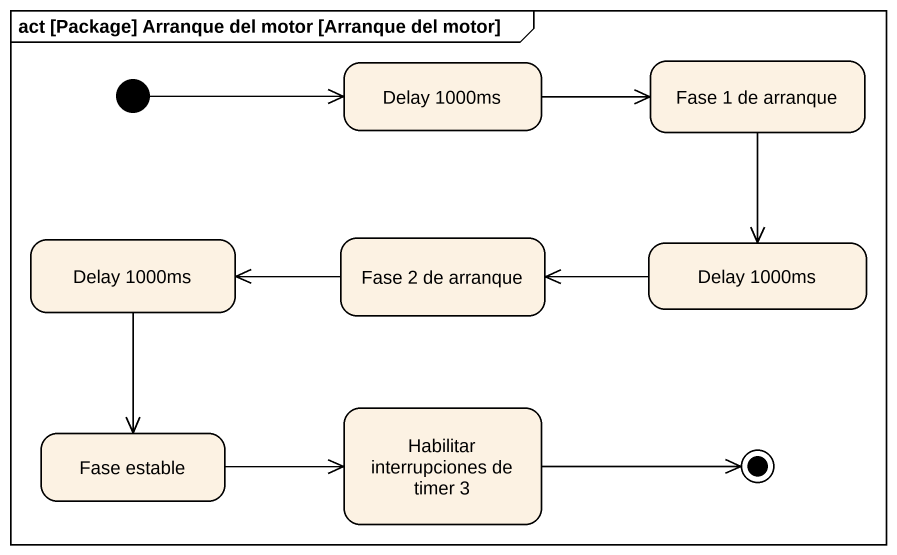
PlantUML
@startuml
mainframe act [Package] Arranque del motor [Arranque del motor]
hide empty description
state "Delay 1000ms" as Delay_1000ms
state "Fase 1 de arranque" as Fase_1_de_arranque
state "Delay 1000ms" as Delay_1000ms_2
state "Fase 2 de arranque" as Fase_2_de_arranque
state "Delay 1000ms" as Delay_1000ms_3
state "Habilitar interrupciones de timer 3" as Habilitar_interrupciones_de
state "Fase estable" as Fase_estable
[*] -right-> Delay_1000ms
Delay_1000ms -right-> Fase_1_de_arranque
Fase_1_de_arranque --> Delay_1000ms_3
Delay_1000ms_2 --> Fase_estable
Fase_2_de_arranque -left-> Delay_1000ms_2
Delay_1000ms_3 -left-> Fase_2_de_arranque
Fase_estable -right-> Habilitar_interrupciones_de
Habilitar_interrupciones_de -right-> [*]
@enduml
